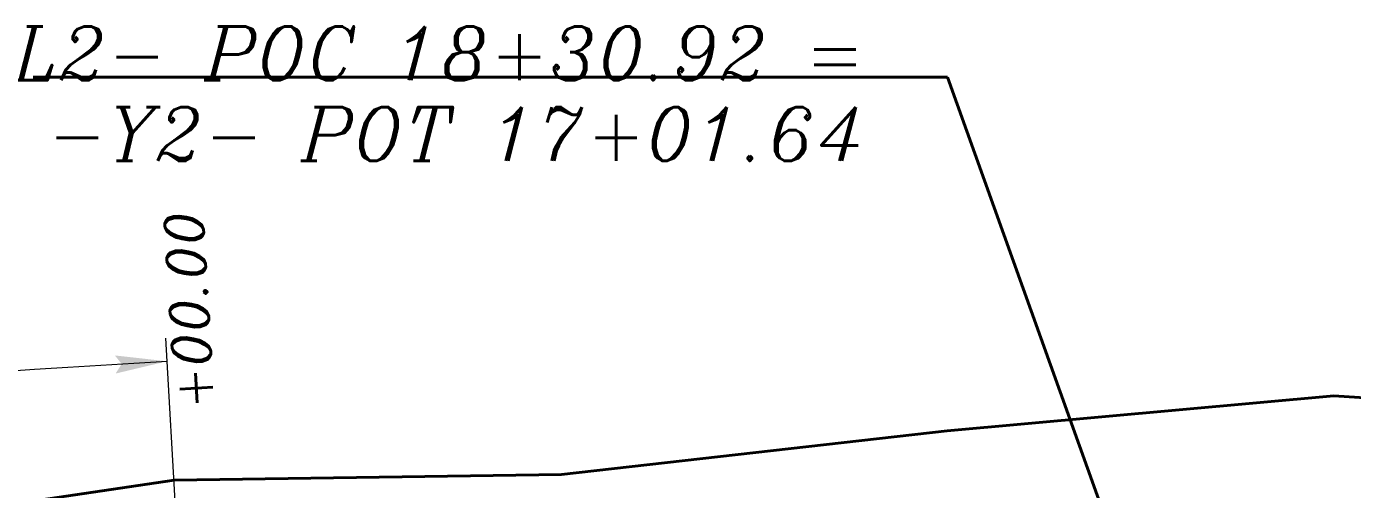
# Model space of a CAD drawing. Extents: x 2081963 to 2085386, y 738291 to 742228.
# Drawn here: x 2082710.7 to 2082883.4, y 741297.7 to 741358 of the extents above; entities that cross this region are included whole.
import ezdxf
from ezdxf.enums import TextEntityAlignment as Align

# ---------------------------------------------------------------- set-up
doc = ezdxf.new("R2010")
doc.units = 0
doc.header["$MEASUREMENT"] = 0
for name, color, linetype, lineweight in [('Prop Dimension', 7, 'Continuous', 13), ('Prop EOT', 3, 'Continuous', 40), ('Prop Horizontal Alignment Station Label', 2, 'Continuous', 40), ('Prop Terminator CELL', 7, 'Continuous', 0)]:
    doc.layers.add(name, color=color, linetype=linetype, lineweight=lineweight)
doc.styles.add('Style-ITALICS', font='ITALICS.shx')

# ---------------------------------------------------------------- blocks, each defined once
blk = doc.blocks.new('Terminator_3')
at = {"layer": 'Prop Terminator CELL', "color": 1, "linetype": 'Continuous', "lineweight": 0}
blk.add_solid([(-8.999982, 1.549997), (0, 0), (-7.899984, 0), (-9.049982, -1.599997)], dxfattribs=at)

msp = doc.modelspace()

# ---------------------------------------------------------------- linework, layer by layer
at = {"layer": 'Prop Dimension', "color": 7, "linetype": 'Continuous', "lineweight": 13}
msp.add_line((2082731.11, 741278.43), (2082728.83, 741317.37), dxfattribs=at)
at = {"layer": 'Prop Dimension', "color": 7, "linetype": 'Continuous', "lineweight": 13, "flags": 128}
msp.add_lwpolyline([(2082327.57, 741276.23), (2082453.51, 741290.6, -0.013801), (2082729.01, 741314.37)], format="xyb", dxfattribs=at)
at = {"layer": 'Prop EOT'}
for p, q in [((2082830.63, 741305.31), (2082880.99, 741309.88)), ((2082880.99, 741309.88), (2082896.93, 741308.82)), ((2082780.39, 741299.62), (2082830.63, 741305.31)), ((2082629.87, 741284.17), (2082729.92, 741298.87)), ((2082729.92, 741298.87), (2082780.39, 741299.62))]:
    msp.add_line(p, q, dxfattribs=at)
at = {"layer": 'Prop Horizontal Alignment Station Label', "color": 2, "linetype": 'Continuous', "lineweight": 40}
for p, q in [((2082711.58, 741351.37), (2082830.66, 741351.37)), ((2082830.66, 741351.37), (2082862.79, 741261.8))]:
    msp.add_line(p, q, dxfattribs=at)

# ---------------------------------------------------------------- block references
at = {"layer": 'Prop Terminator CELL', "color": 1, "linetype": 'Continuous', "lineweight": 0, "xscale": 0.75, "yscale": 0.75, "zscale": 0.75, "rotation": 3.367055}
msp.add_blockref('Terminator_3', (2082729.01, 741314.37), dxfattribs=at)

# ---------------------------------------------------------------- texts
at = {"layer": 'Prop Dimension', "color": 7, "linetype": 'Continuous', "lineweight": 13, "style": 'Style-ITALICS'}
msp.add_text('+00.00', height=5, rotation=93.349, dxfattribs=at).set_placement((2082734.37, 741321.17), align=Align.CENTER)
at = {"layer": 'Prop Horizontal Alignment Station Label', "color": 2, "linetype": 'Continuous', "lineweight": 40, "insert": (2082819.92, 741340.48), "char_height": 7, "attachment_point": 9, "line_spacing_factor": 0.9, "style": 'Style-ITALICS'}
msp.add_mtext('-L2- POC 18+30.92 =\\P-Y2- POT 17+01.64', dxfattribs=at)

doc.saveas('drawing.dxf')
